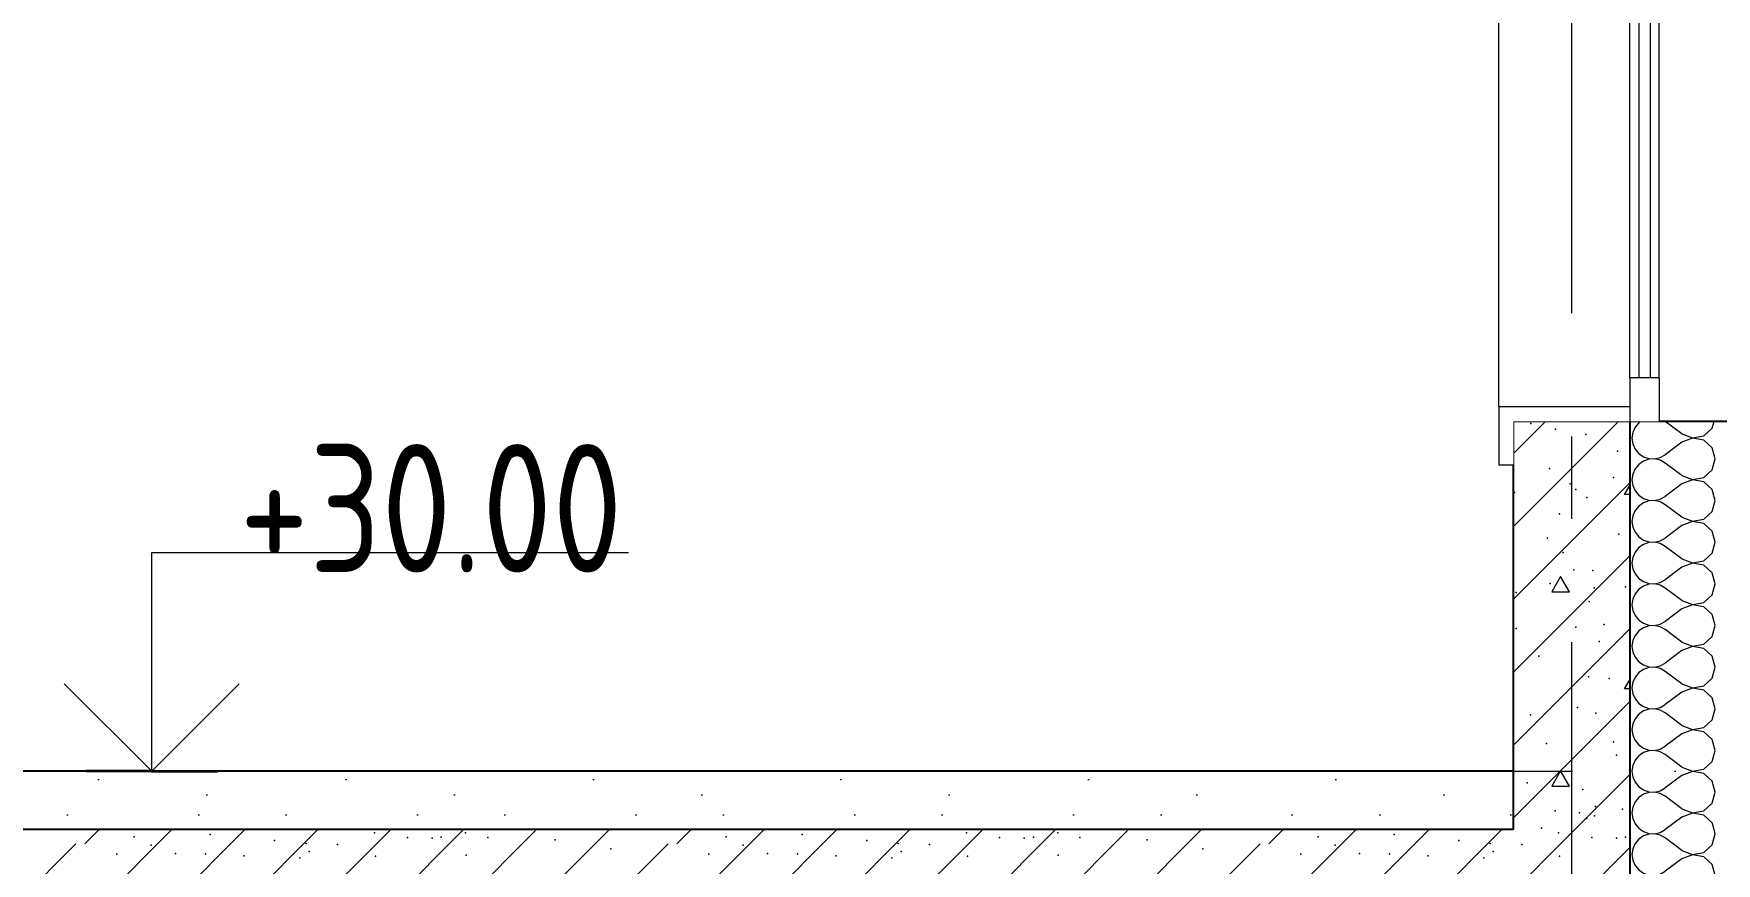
# Model space of a CAD drawing. Header units: millimetres. Extents: x 18162 to 7085488, y 72188 to 247925.
# Drawn here: x 3680692 to 3683577, y 124960 to 126383 of the extents above; entities that cross this region are included whole.
import ezdxf
from ezdxf.enums import TextEntityAlignment as Align

# ---------------------------------------------------------------- set-up
doc = ezdxf.new("R2010")
doc.units = ezdxf.units.MM
doc.header["$MEASUREMENT"] = 0
for name, pattern in [('Dot & Dashed', [670.277762, 317.5, -176.388889, 0, -176.388874]), ('Double Dashed', [1093.611073, 529.166651, -211.666656, 141.111112, -211.666656]), ('Wipeout_Contour', [1000, 0, -1000])]:
    doc.linetypes.add(name, pattern=pattern)
for name, color, linetype in [('Archicad Windows', 7, 'Continuous'), ('Structural - Bearing', 7, 'Continuous'), ('Structural - Grid', 7, 'Continuous')]:
    doc.layers.add(name, color=color, linetype=linetype)
doc.styles.add('GENERATED_STYLE_3', font='', dxfattribs={"width": 0.8})
doc.styles.get('GENERATED_STYLE_3').set_extended_font_data('ISOCPEUR MON')
doc.dimstyles.new('GENERATED_STYLE__10', dxfattribs={"dimtxt": 220.000005, "dimasz": 114, "dimexe": 0.18, "dimexo": 762.629951, "dimgap": 0, "dimtad": 1, "dimdec": 0, "dimzin": 0, "dimdsep": 46, "dimtxsty": 'GENERATED_STYLE_3', "dimblk": 'ARROWHEAD_2', "dimblk1": 'ARROWHEAD_2', "dimblk2": 'ARROWHEAD_2', "dimcen": 0.09, "dimclrd": 13, "dimclre": 13, "dimclrt": 13, "dimadec": 0, "dimazin": 0, "dimtfac": 1, "dimtdec": 4, "dimtmove": 0, "dimatfit": 3, "dimfxl": 1, "dimtolj": 1, "dimtzin": 0, "dimarcsym": 0})
doc.dimstyles.new('GENERATED_STYLE__9', dxfattribs={"dimtxt": 220.000005, "dimasz": 114, "dimexe": 0.18, "dimexo": 312.629951, "dimgap": 0, "dimtad": 1, "dimdec": 0, "dimzin": 0, "dimdsep": 46, "dimtxsty": 'GENERATED_STYLE_3', "dimblk": 'ARROWHEAD_2', "dimblk1": 'ARROWHEAD_2', "dimblk2": 'ARROWHEAD_2', "dimcen": 0.09, "dimclrd": 13, "dimclre": 13, "dimclrt": 13, "dimadec": 0, "dimazin": 0, "dimtfac": 1, "dimtdec": 4, "dimtmove": 0, "dimatfit": 3, "dimfxl": 1, "dimtolj": 1, "dimtzin": 0, "dimarcsym": 0})

# ---------------------------------------------------------------- blocks, each defined once
blk = doc.blocks.new('*X878', base_point=(3761974.7, 95118))
at = {"layer": 'Structural - Bearing', "color": 7, "linetype": 'Continuous', "lineweight": 9}
for p, q in [((3683447.5, 125018), (3683452.4, 125014.6)), ((3683452.4, 125014.6), (3683461.7, 125011.5)), ((3683481.1, 125013.2), (3683489.8, 125018)), ((3683575.5, 125010.9), (3683573.5, 125018)), ((3683438, 124993.9), (3683434, 124984.9)), ((3683444.2, 125001.5), (3683438, 124993.9)), ((3683452.4, 125007.1), (3683444.2, 125001.5)), ((3683461.7, 125010.2), (3683452.4, 125007.1)), ((3683461.7, 125011.5), (3683471.5, 125011)), ((3683471.5, 125010.7), (3683461.7, 125010.2)), ((3683471.5, 125011), (3683481.1, 125013.2)), ((3683481.1, 125008.5), (3683471.5, 125010.7)), ((3683489.8, 125003.7), (3683481.1, 125008.5)), ((3683518.3, 124982.3), (3683489.8, 125003.7)), ((3683555.7, 124978.9), (3683570.1, 124992.1)), ((3683570.1, 124992.1), (3683575.5, 125010.9)), ((3683434, 124984.9), (3683432.6, 124975.1)), ((3683432.6, 124975.1), (3683434, 124965.4)), ((3683434, 124965.4), (3683438, 124956.4)), ((3683518.3, 124968), (3683489.8, 124946.6)), ((3683518.3, 124982.3), (3683536.6, 124975.3)), ((3683536.6, 124975), (3683518.3, 124968)), ((3683536.6, 124975.3), (3683555.7, 124978.9)), ((3683555.7, 124971.4), (3683536.6, 124975)), ((3683570.1, 124958.2), (3683555.7, 124971.4)), ((3683575.5, 124939.4), (3683570.1, 124958.2)), ((3683438, 124956.4), (3683444.2, 124948.8)), ((3683444.2, 124930.1), (3683438, 124922.5)), ((3683444.2, 124948.8), (3683452.4, 124943.2)), ((3683452.4, 124935.7), (3683444.2, 124930.1)), ((3683452.4, 124943.2), (3683461.7, 124940.1)), ((3683461.7, 124938.8), (3683452.4, 124935.7)), ((3683461.7, 124940.1), (3683471.5, 124939.6)), ((3683471.5, 124939.3), (3683461.7, 124938.8)), ((3683471.5, 124939.6), (3683481.1, 124941.8)), ((3683481.1, 124937.1), (3683471.5, 124939.3)), ((3683481.1, 124941.8), (3683489.8, 124946.6)), ((3683489.8, 124932.3), (3683481.1, 124937.1)), ((3683518.3, 124910.9), (3683489.8, 124932.3)), ((3683570.1, 124920.7), (3683575.5, 124939.4)), ((3683434, 124913.5), (3683432.6, 124903.7)), ((3683432.6, 124903.7), (3683434, 124894)), ((3683438, 124922.5), (3683434, 124913.5)), ((3683518.3, 124910.9), (3683536.6, 124903.9)), ((3683536.6, 124903.6), (3683518.3, 124896.6)), ((3683536.6, 124903.9), (3683555.7, 124907.5)), ((3683555.7, 124900), (3683536.6, 124903.6)), ((3683555.7, 124907.5), (3683570.1, 124920.7)), ((3683570.1, 124886.8), (3683555.7, 124900)), ((3683434, 124894), (3683438, 124884.9)), ((3683438, 124884.9), (3683444.2, 124877.4)), ((3683444.2, 124877.4), (3683452.4, 124871.8)), ((3683452.4, 124871.8), (3683461.7, 124868.6)), ((3683471.5, 124868.2), (3683481.1, 124870.4)), ((3683481.1, 124870.4), (3683489.8, 124875.1)), ((3683518.3, 124896.6), (3683489.8, 124875.1)), ((3683575.5, 124868), (3683570.1, 124886.8)), ((3683434, 124842.1), (3683432.6, 124832.3)), ((3683438, 124851.1), (3683434, 124842.1)), ((3683444.2, 124858.7), (3683438, 124851.1)), ((3683452.4, 124864.2), (3683444.2, 124858.7)), ((3683461.7, 124867.4), (3683452.4, 124864.2)), ((3683461.7, 124868.6), (3683471.5, 124868.2)), ((3683471.5, 124867.9), (3683461.7, 124867.4)), ((3683481.1, 124865.6), (3683471.5, 124867.9)), ((3683489.8, 124860.9), (3683481.1, 124865.6)), ((3683518.3, 124839.4), (3683489.8, 124860.9)), ((3683555.7, 124836.1), (3683570.1, 124849.2)), ((3683570.1, 124849.2), (3683575.5, 124868)), ((3683432.6, 124832.3), (3683434, 124822.5)), ((3683434, 124822.5), (3683438, 124813.5)), ((3683438, 124813.5), (3683444.2, 124805.9)), ((3683518.3, 124825.1), (3683489.8, 124803.7)), ((3683518.3, 124839.4), (3683536.6, 124832.4)), ((3683536.6, 124832.1), (3683518.3, 124825.1)), ((3683536.6, 124832.4), (3683555.7, 124836.1)), ((3683555.7, 124828.5), (3683536.6, 124832.1)), ((3683570.1, 124815.4), (3683555.7, 124828.5)), ((3683575.5, 124796.6), (3683570.1, 124815.4)), ((3683444.2, 124787.2), (3683438, 124779.6)), ((3683444.2, 124805.9), (3683452.4, 124800.3)), ((3683452.4, 124792.8), (3683444.2, 124787.2)), ((3683452.4, 124800.3), (3683461.7, 124797.2)), ((3683461.7, 124796), (3683452.4, 124792.8)), ((3683461.7, 124797.2), (3683471.5, 124796.7)), ((3683471.5, 124796.4), (3683461.7, 124796)), ((3683471.5, 124796.7), (3683481.1, 124799)), ((3683481.1, 124794.2), (3683471.5, 124796.4)), ((3683481.1, 124799), (3683489.8, 124803.7)), ((3683489.8, 124789.4), (3683481.1, 124794.2)), ((3683518.3, 124768), (3683489.8, 124789.4)), ((3683570.1, 124777.8), (3683575.5, 124796.6)), ((3683434, 124770.6), (3683432.6, 124760.9)), ((3683432.6, 124760.9), (3683434, 124751.1)), ((3683438, 124779.6), (3683434, 124770.6)), ((3683518.3, 124768), (3683536.6, 124761)), ((3683536.6, 124760.7), (3683518.3, 124753.7)), ((3683536.6, 124761), (3683555.7, 124764.6)), ((3683555.7, 124757.1), (3683536.6, 124760.7)), ((3683555.7, 124764.6), (3683570.1, 124777.8)), ((3683570.1, 124743.9), (3683555.7, 124757.1)), ((3683434, 124751.1), (3683438, 124742.1)), ((3683438, 124742.1), (3683444.2, 124734.5)), ((3683444.2, 124734.5), (3683452.4, 124728.9)), ((3683452.4, 124728.9), (3683461.7, 124725.8)), ((3683471.5, 124725.3), (3683481.1, 124727.5)), ((3683481.1, 124727.5), (3683489.8, 124732.3)), ((3683518.3, 124753.7), (3683489.8, 124732.3)), ((3683575.5, 124725.1), (3683570.1, 124743.9)), ((3683434, 124699.2), (3683432.6, 124689.4)), ((3683438, 124708.2), (3683434, 124699.2)), ((3683444.2, 124715.8), (3683438, 124708.2)), ((3683452.4, 124721.4), (3683444.2, 124715.8)), ((3683461.7, 124724.5), (3683452.4, 124721.4)), ((3683461.7, 124725.8), (3683471.5, 124725.3)), ((3683471.5, 124725), (3683461.7, 124724.5)), ((3683481.1, 124722.8), (3683471.5, 124725)), ((3683489.8, 124718), (3683481.1, 124722.8)), ((3683518.3, 124696.6), (3683489.8, 124718)), ((3683555.7, 124693.2), (3683570.1, 124706.4)), ((3683570.1, 124706.4), (3683575.5, 124725.1)), ((3683432.6, 124689.4), (3683434, 124679.7)), ((3683434, 124679.7), (3683438, 124670.7)), ((3683438, 124670.7), (3683444.2, 124663.1)), ((3683518.3, 124682.3), (3683489.8, 124660.9)), ((3683518.3, 124696.6), (3683536.6, 124689.6)), ((3683536.6, 124689.3), (3683518.3, 124682.3)), ((3683536.6, 124689.6), (3683555.7, 124693.2)), ((3683555.7, 124685.7), (3683536.6, 124689.3)), ((3683570.1, 124672.5), (3683555.7, 124685.7)), ((3683575.5, 124653.7), (3683570.1, 124672.5)), ((3683444.2, 124644.4), (3683438, 124636.8)), ((3683444.2, 124663.1), (3683452.4, 124657.5)), ((3683452.4, 124650), (3683444.2, 124644.4)), ((3683452.4, 124657.5), (3683461.7, 124654.3)), ((3683461.7, 124653.1), (3683452.4, 124650)), ((3683461.7, 124654.3), (3683471.5, 124653.9)), ((3683471.5, 124653.6), (3683461.7, 124653.1)), ((3683471.5, 124653.9), (3683481.1, 124656.1)), ((3683481.1, 124651.3), (3683471.5, 124653.6)), ((3683481.1, 124656.1), (3683489.8, 124660.9)), ((3683489.8, 124646.6), (3683481.1, 124651.3)), ((3683518.3, 124625.1), (3683489.8, 124646.6)), ((3683570.1, 124634.9), (3683575.5, 124653.7)), ((3683434, 124627.8), (3683432.6, 124618)), ((3683432.6, 124618), (3683434, 124608.2)), ((3683438, 124636.8), (3683434, 124627.8)), ((3683518.3, 124610.9), (3683489.8, 124589.4)), ((3683518.3, 124625.1), (3683536.6, 124618.2)), ((3683536.6, 124617.9), (3683518.3, 124610.9)), ((3683536.6, 124618.2), (3683555.7, 124621.8)), ((3683555.7, 124614.2), (3683536.6, 124617.9)), ((3683555.7, 124621.8), (3683570.1, 124634.9)), ((3683570.1, 124601.1), (3683555.7, 124614.2)), ((3683434, 124608.2), (3683438, 124599.2)), ((3683438, 124599.2), (3683444.2, 124591.6)), ((3683444.2, 124591.6), (3683452.4, 124586.1)), ((3683452.4, 124586.1), (3683461.7, 124582.9)), ((3683461.7, 124581.7), (3683452.4, 124578.5)), ((3683461.7, 124582.9), (3683471.5, 124582.4)), ((3683471.5, 124582.1), (3683461.7, 124581.7)), ((3683471.5, 124582.4), (3683481.1, 124584.7)), ((3683481.1, 124579.9), (3683471.5, 124582.1)), ((3683481.1, 124584.7), (3683489.8, 124589.4)), ((3683575.5, 124582.3), (3683570.1, 124601.1)), ((3683570.1, 124563.5), (3683575.5, 124582.3)), ((3683434, 124556.3), (3683432.6, 124546.6)), ((3683438, 124565.4), (3683434, 124556.3)), ((3683444.2, 124572.9), (3683438, 124565.4)), ((3683452.4, 124578.5), (3683444.2, 124572.9)), ((3683489.8, 124575.1), (3683481.1, 124579.9)), ((3683518.3, 124553.7), (3683489.8, 124575.1)), ((3683518.3, 124553.7), (3683536.6, 124546.7)), ((3683555.7, 124550.3), (3683570.1, 124563.5)), ((3683432.6, 124546.6), (3683434, 124536.8)), ((3683434, 124536.8), (3683438, 124527.8)), ((3683438, 124527.8), (3683444.2, 124520.2)), ((3683518.3, 124539.4), (3683489.8, 124518)), ((3683536.6, 124546.4), (3683518.3, 124539.4)), ((3683536.6, 124546.7), (3683555.7, 124550.3)), ((3683555.7, 124542.8), (3683536.6, 124546.4)), ((3683570.1, 124529.6), (3683555.7, 124542.8)), ((3683575.5, 124510.9), (3683570.1, 124529.6)), ((3683444.2, 124501.5), (3683438, 124493.9)), ((3683444.2, 124520.2), (3683452.4, 124514.6)), ((3683452.4, 124507.1), (3683444.2, 124501.5)), ((3683452.4, 124514.6), (3683461.7, 124511.5)), ((3683461.7, 124510.2), (3683452.4, 124507.1)), ((3683461.7, 124511.5), (3683471.5, 124511)), ((3683471.5, 124510.7), (3683461.7, 124510.2)), ((3683471.5, 124511), (3683481.1, 124513.2)), ((3683481.1, 124508.5), (3683471.5, 124510.7)), ((3683481.1, 124513.2), (3683489.8, 124518)), ((3683489.8, 124503.7), (3683481.1, 124508.5)), ((3683518.3, 124482.3), (3683489.8, 124503.7)), ((3683570.1, 124492.1), (3683575.5, 124510.9)), ((3683434, 124484.9), (3683432.6, 124475.1)), ((3683432.6, 124475.1), (3683434, 124465.4)), ((3683438, 124493.9), (3683434, 124484.9)), ((3683518.3, 124468), (3683489.8, 124446.6)), ((3683518.3, 124482.3), (3683536.6, 124475.3)), ((3683536.6, 124475), (3683518.3, 124468)), ((3683536.6, 124475.3), (3683555.7, 124478.9)), ((3683555.7, 124471.4), (3683536.6, 124475)), ((3683555.7, 124478.9), (3683570.1, 124492.1)), ((3683570.1, 124458.2), (3683555.7, 124471.4)), ((3683434, 124465.4), (3683438, 124456.4)), ((3683438, 124456.4), (3683444.2, 124448.8)), ((3683444.2, 124448.8), (3683452.4, 124443.2)), ((3683452.4, 124443.2), (3683461.7, 124440.1)), ((3683461.7, 124438.8), (3683452.4, 124435.7)), ((3683461.7, 124440.1), (3683471.5, 124439.6)), ((3683471.5, 124439.3), (3683461.7, 124438.8)), ((3683471.5, 124439.6), (3683481.1, 124441.8)), ((3683481.1, 124437.1), (3683471.5, 124439.3)), ((3683481.1, 124441.8), (3683489.8, 124446.6)), ((3683575.5, 124439.4), (3683570.1, 124458.2)), ((3683570.1, 124420.7), (3683575.5, 124439.4)), ((3683438, 124422.5), (3683436, 124418)), ((3683444.2, 124430.1), (3683438, 124422.5)), ((3683452.4, 124435.7), (3683444.2, 124430.1)), ((3683489.8, 124432.3), (3683481.1, 124437.1)), ((3683508.8, 124418), (3683489.8, 124432.3)), ((3683567.2, 124418), (3683570.1, 124420.7))]:
    blk.add_line(p, q, dxfattribs=at)
blk = doc.blocks.new('*X892', base_point=(3761974.7, 95118))
at = {"layer": 'Structural - Bearing', "color": 7, "linetype": 'Continuous', "lineweight": 9}
for p, q in [((3683438, 125708.2), (3683434, 125699.2)), ((3683444.2, 125715.8), (3683438, 125708.2)), ((3683447.5, 125718), (3683444.2, 125715.8)), ((3683518.3, 125696.6), (3683489.8, 125718)), ((3683570.1, 125706.4), (3683573.5, 125718)), ((3683434, 125699.2), (3683432.6, 125689.4)), ((3683432.6, 125689.4), (3683434, 125679.7)), ((3683434, 125679.7), (3683438, 125670.7)), ((3683518.3, 125682.3), (3683489.8, 125660.9)), ((3683518.3, 125696.6), (3683536.6, 125689.6)), ((3683536.6, 125689.3), (3683518.3, 125682.3)), ((3683536.6, 125689.6), (3683555.7, 125693.2)), ((3683555.7, 125685.7), (3683536.6, 125689.3)), ((3683555.7, 125693.2), (3683570.1, 125706.4)), ((3683570.1, 125672.5), (3683555.7, 125685.7)), ((3683438, 125670.7), (3683444.2, 125663.1)), ((3683444.2, 125663.1), (3683452.4, 125657.5)), ((3683452.4, 125650), (3683444.2, 125644.4)), ((3683452.4, 125657.5), (3683461.7, 125654.3)), ((3683461.7, 125653.1), (3683452.4, 125650)), ((3683461.7, 125654.3), (3683471.5, 125653.9)), ((3683471.5, 125653.6), (3683461.7, 125653.1)), ((3683471.5, 125653.9), (3683481.1, 125656.1)), ((3683481.1, 125651.3), (3683471.5, 125653.6)), ((3683481.1, 125656.1), (3683489.8, 125660.9)), ((3683489.8, 125646.6), (3683481.1, 125651.3)), ((3683575.5, 125653.7), (3683570.1, 125672.5)), ((3683570.1, 125634.9), (3683575.5, 125653.7)), ((3683434, 125627.8), (3683432.6, 125618)), ((3683438, 125636.8), (3683434, 125627.8)), ((3683444.2, 125644.4), (3683438, 125636.8)), ((3683518.3, 125625.1), (3683489.8, 125646.6)), ((3683518.3, 125625.1), (3683536.6, 125618.2)), ((3683536.6, 125618.2), (3683555.7, 125621.8)), ((3683555.7, 125621.8), (3683570.1, 125634.9)), ((3683432.6, 125618), (3683434, 125608.2)), ((3683434, 125608.2), (3683438, 125599.2)), ((3683438, 125599.2), (3683444.2, 125591.6)), ((3683444.2, 125591.6), (3683452.4, 125586.1)), ((3683518.3, 125610.9), (3683489.8, 125589.4)), ((3683536.6, 125617.9), (3683518.3, 125610.9)), ((3683555.7, 125614.2), (3683536.6, 125617.9)), ((3683570.1, 125601.1), (3683555.7, 125614.2)), ((3683575.5, 125582.3), (3683570.1, 125601.1)), ((3683438, 125565.4), (3683434, 125556.3)), ((3683444.2, 125572.9), (3683438, 125565.4)), ((3683452.4, 125578.5), (3683444.2, 125572.9)), ((3683452.4, 125586.1), (3683461.7, 125582.9)), ((3683461.7, 125581.7), (3683452.4, 125578.5)), ((3683461.7, 125582.9), (3683471.5, 125582.4)), ((3683471.5, 125582.1), (3683461.7, 125581.7)), ((3683471.5, 125582.4), (3683481.1, 125584.7)), ((3683481.1, 125579.9), (3683471.5, 125582.1)), ((3683481.1, 125584.7), (3683489.8, 125589.4)), ((3683489.8, 125575.1), (3683481.1, 125579.9)), ((3683518.3, 125553.7), (3683489.8, 125575.1)), ((3683555.7, 125550.3), (3683570.1, 125563.5)), ((3683570.1, 125563.5), (3683575.5, 125582.3)), ((3683434, 125556.3), (3683432.6, 125546.6)), ((3683432.6, 125546.6), (3683434, 125536.8)), ((3683434, 125536.8), (3683438, 125527.8)), ((3683518.3, 125539.4), (3683489.8, 125518)), ((3683518.3, 125553.7), (3683536.6, 125546.7)), ((3683536.6, 125546.4), (3683518.3, 125539.4)), ((3683536.6, 125546.7), (3683555.7, 125550.3)), ((3683555.7, 125542.8), (3683536.6, 125546.4)), ((3683570.1, 125529.6), (3683555.7, 125542.8)), ((3683438, 125527.8), (3683444.2, 125520.2)), ((3683444.2, 125520.2), (3683452.4, 125514.6)), ((3683452.4, 125507.1), (3683444.2, 125501.5)), ((3683452.4, 125514.6), (3683461.7, 125511.5)), ((3683461.7, 125510.2), (3683452.4, 125507.1)), ((3683461.7, 125511.5), (3683471.5, 125511)), ((3683471.5, 125510.7), (3683461.7, 125510.2)), ((3683471.5, 125511), (3683481.1, 125513.2)), ((3683481.1, 125508.5), (3683471.5, 125510.7)), ((3683481.1, 125513.2), (3683489.8, 125518)), ((3683489.8, 125503.7), (3683481.1, 125508.5)), ((3683575.5, 125510.9), (3683570.1, 125529.6)), ((3683570.1, 125492.1), (3683575.5, 125510.9)), ((3683434, 125484.9), (3683432.6, 125475.1)), ((3683438, 125493.9), (3683434, 125484.9)), ((3683444.2, 125501.5), (3683438, 125493.9)), ((3683518.3, 125482.3), (3683489.8, 125503.7)), ((3683518.3, 125482.3), (3683536.6, 125475.3)), ((3683536.6, 125475.3), (3683555.7, 125478.9)), ((3683555.7, 125478.9), (3683570.1, 125492.1)), ((3683432.6, 125475.1), (3683434, 125465.4)), ((3683434, 125465.4), (3683438, 125456.4)), ((3683438, 125456.4), (3683444.2, 125448.8)), ((3683444.2, 125448.8), (3683452.4, 125443.2)), ((3683518.3, 125468), (3683489.8, 125446.6)), ((3683536.6, 125475), (3683518.3, 125468)), ((3683555.7, 125471.4), (3683536.6, 125475)), ((3683570.1, 125458.2), (3683555.7, 125471.4)), ((3683575.5, 125439.4), (3683570.1, 125458.2)), ((3683438, 125422.5), (3683434, 125413.5)), ((3683444.2, 125430.1), (3683438, 125422.5)), ((3683452.4, 125435.7), (3683444.2, 125430.1)), ((3683452.4, 125443.2), (3683461.7, 125440.1)), ((3683461.7, 125438.8), (3683452.4, 125435.7)), ((3683461.7, 125440.1), (3683471.5, 125439.6)), ((3683471.5, 125439.3), (3683461.7, 125438.8)), ((3683471.5, 125439.6), (3683481.1, 125441.8)), ((3683481.1, 125437.1), (3683471.5, 125439.3)), ((3683481.1, 125441.8), (3683489.8, 125446.6)), ((3683489.8, 125432.3), (3683481.1, 125437.1)), ((3683518.3, 125410.9), (3683489.8, 125432.3)), ((3683555.7, 125407.5), (3683570.1, 125420.7)), ((3683570.1, 125420.7), (3683575.5, 125439.4)), ((3683434, 125413.5), (3683432.6, 125403.7)), ((3683432.6, 125403.7), (3683434, 125394)), ((3683434, 125394), (3683438, 125384.9)), ((3683518.3, 125396.6), (3683489.8, 125375.1)), ((3683518.3, 125410.9), (3683536.6, 125403.9)), ((3683536.6, 125403.6), (3683518.3, 125396.6)), ((3683536.6, 125403.9), (3683555.7, 125407.5)), ((3683555.7, 125400), (3683536.6, 125403.6)), ((3683570.1, 125386.8), (3683555.7, 125400)), ((3683438, 125384.9), (3683444.2, 125377.4)), ((3683444.2, 125377.4), (3683452.4, 125371.8)), ((3683452.4, 125364.2), (3683444.2, 125358.7)), ((3683452.4, 125371.8), (3683461.7, 125368.6)), ((3683461.7, 125367.4), (3683452.4, 125364.2)), ((3683461.7, 125368.6), (3683471.5, 125368.2)), ((3683471.5, 125367.9), (3683461.7, 125367.4)), ((3683471.5, 125368.2), (3683481.1, 125370.4)), ((3683481.1, 125365.6), (3683471.5, 125367.9)), ((3683481.1, 125370.4), (3683489.8, 125375.1)), ((3683489.8, 125360.9), (3683481.1, 125365.6)), ((3683518.3, 125339.4), (3683489.8, 125360.9)), ((3683575.5, 125368), (3683570.1, 125386.8)), ((3683570.1, 125349.2), (3683575.5, 125368)), ((3683434, 125342.1), (3683432.6, 125332.3)), ((3683432.6, 125332.3), (3683434, 125322.5)), ((3683438, 125351.1), (3683434, 125342.1)), ((3683444.2, 125358.7), (3683438, 125351.1)), ((3683518.3, 125339.4), (3683536.6, 125332.4)), ((3683536.6, 125332.1), (3683518.3, 125325.1)), ((3683536.6, 125332.4), (3683555.7, 125336.1)), ((3683555.7, 125328.5), (3683536.6, 125332.1)), ((3683555.7, 125336.1), (3683570.1, 125349.2)), ((3683434, 125322.5), (3683438, 125313.5)), ((3683438, 125313.5), (3683444.2, 125305.9)), ((3683444.2, 125305.9), (3683452.4, 125300.3)), ((3683481.1, 125299), (3683489.8, 125303.7)), ((3683518.3, 125325.1), (3683489.8, 125303.7)), ((3683570.1, 125315.4), (3683555.7, 125328.5)), ((3683575.5, 125296.6), (3683570.1, 125315.4)), ((3683438, 125279.6), (3683434, 125270.6)), ((3683444.2, 125287.2), (3683438, 125279.6)), ((3683452.4, 125292.8), (3683444.2, 125287.2)), ((3683452.4, 125300.3), (3683461.7, 125297.2)), ((3683461.7, 125296), (3683452.4, 125292.8)), ((3683461.7, 125297.2), (3683471.5, 125296.7)), ((3683471.5, 125296.4), (3683461.7, 125296)), ((3683471.5, 125296.7), (3683481.1, 125299)), ((3683481.1, 125294.2), (3683471.5, 125296.4)), ((3683489.8, 125289.4), (3683481.1, 125294.2)), ((3683518.3, 125268), (3683489.8, 125289.4)), ((3683555.7, 125264.6), (3683570.1, 125277.8)), ((3683570.1, 125277.8), (3683575.5, 125296.6)), ((3683434, 125270.6), (3683432.6, 125260.9)), ((3683432.6, 125260.9), (3683434, 125251.1)), ((3683434, 125251.1), (3683438, 125242.1)), ((3683518.3, 125253.7), (3683489.8, 125232.3)), ((3683518.3, 125268), (3683536.6, 125261)), ((3683536.6, 125260.7), (3683518.3, 125253.7)), ((3683536.6, 125261), (3683555.7, 125264.6)), ((3683555.7, 125257.1), (3683536.6, 125260.7)), ((3683570.1, 125243.9), (3683555.7, 125257.1)), ((3683438, 125242.1), (3683444.2, 125234.5)), ((3683444.2, 125234.5), (3683452.4, 125228.9)), ((3683452.4, 125221.4), (3683444.2, 125215.8)), ((3683452.4, 125228.9), (3683461.7, 125225.8)), ((3683461.7, 125224.5), (3683452.4, 125221.4)), ((3683461.7, 125225.8), (3683471.5, 125225.3)), ((3683471.5, 125225), (3683461.7, 125224.5)), ((3683471.5, 125225.3), (3683481.1, 125227.5)), ((3683481.1, 125222.8), (3683471.5, 125225)), ((3683481.1, 125227.5), (3683489.8, 125232.3)), ((3683489.8, 125218), (3683481.1, 125222.8)), ((3683518.3, 125196.6), (3683489.8, 125218)), ((3683575.5, 125225.1), (3683570.1, 125243.9)), ((3683570.1, 125206.4), (3683575.5, 125225.1)), ((3683434, 125199.2), (3683432.6, 125189.4)), ((3683432.6, 125189.4), (3683434, 125179.7)), ((3683438, 125208.2), (3683434, 125199.2)), ((3683444.2, 125215.8), (3683438, 125208.2)), ((3683518.3, 125196.6), (3683536.6, 125189.6)), ((3683536.6, 125189.3), (3683518.3, 125182.3)), ((3683536.6, 125189.6), (3683555.7, 125193.2)), ((3683555.7, 125185.7), (3683536.6, 125189.3)), ((3683555.7, 125193.2), (3683570.1, 125206.4)), ((3683434, 125179.7), (3683438, 125170.7)), ((3683438, 125170.7), (3683444.2, 125163.1)), ((3683444.2, 125163.1), (3683452.4, 125157.5)), ((3683481.1, 125156.1), (3683489.8, 125160.9)), ((3683518.3, 125182.3), (3683489.8, 125160.9)), ((3683570.1, 125172.5), (3683555.7, 125185.7)), ((3683575.5, 125153.7), (3683570.1, 125172.5)), ((3683438, 125136.8), (3683434, 125127.8)), ((3683444.2, 125144.4), (3683438, 125136.8)), ((3683452.4, 125150), (3683444.2, 125144.4)), ((3683452.4, 125157.5), (3683461.7, 125154.3)), ((3683461.7, 125153.1), (3683452.4, 125150)), ((3683461.7, 125154.3), (3683471.5, 125153.9)), ((3683471.5, 125153.6), (3683461.7, 125153.1)), ((3683471.5, 125153.9), (3683481.1, 125156.1)), ((3683481.1, 125151.3), (3683471.5, 125153.6)), ((3683489.8, 125146.6), (3683481.1, 125151.3)), ((3683518.3, 125125.1), (3683489.8, 125146.6)), ((3683555.7, 125121.8), (3683570.1, 125134.9)), ((3683570.1, 125134.9), (3683575.5, 125153.7)), ((3683434, 125127.8), (3683432.6, 125118)), ((3683432.6, 125118), (3683434, 125108.2)), ((3683434, 125108.2), (3683438, 125099.2)), ((3683518.3, 125110.9), (3683489.8, 125089.4)), ((3683518.3, 125125.1), (3683536.6, 125118.2)), ((3683536.6, 125117.9), (3683518.3, 125110.9)), ((3683536.6, 125118.2), (3683555.7, 125121.8)), ((3683555.7, 125114.2), (3683536.6, 125117.9)), ((3683570.1, 125101.1), (3683555.7, 125114.2)), ((3683575.5, 125082.3), (3683570.1, 125101.1)), ((3683438, 125099.2), (3683444.2, 125091.6)), ((3683444.2, 125072.9), (3683438, 125065.4)), ((3683444.2, 125091.6), (3683452.4, 125086.1)), ((3683452.4, 125078.5), (3683444.2, 125072.9)), ((3683452.4, 125086.1), (3683461.7, 125082.9)), ((3683461.7, 125081.7), (3683452.4, 125078.5)), ((3683461.7, 125082.9), (3683471.5, 125082.4)), ((3683471.5, 125082.1), (3683461.7, 125081.7)), ((3683471.5, 125082.4), (3683481.1, 125084.7)), ((3683481.1, 125079.9), (3683471.5, 125082.1)), ((3683481.1, 125084.7), (3683489.8, 125089.4)), ((3683489.8, 125075.1), (3683481.1, 125079.9)), ((3683518.3, 125053.7), (3683489.8, 125075.1)), ((3683570.1, 125063.5), (3683575.5, 125082.3)), ((3683434, 125056.3), (3683432.6, 125046.6)), ((3683432.6, 125046.6), (3683434, 125036.8)), ((3683438, 125065.4), (3683434, 125056.3)), ((3683518.3, 125053.7), (3683536.6, 125046.7)), ((3683536.6, 125046.4), (3683518.3, 125039.4)), ((3683536.6, 125046.7), (3683555.7, 125050.3)), ((3683555.7, 125042.8), (3683536.6, 125046.4)), ((3683555.7, 125050.3), (3683570.1, 125063.5)), ((3683434, 125036.8), (3683438, 125027.8)), ((3683438, 125027.8), (3683444.2, 125020.2)), ((3683444.2, 125020.2), (3683447.5, 125018)), ((3683518.3, 125039.4), (3683489.8, 125018)), ((3683570.1, 125029.6), (3683555.7, 125042.8)), ((3683573.5, 125018), (3683570.1, 125029.6))]:
    blk.add_line(p, q, dxfattribs=at)
blk = doc.blocks.new('*X894', base_point=(3761974.7, 95118))
at = {"layer": 'Structural - Bearing', "color": 7, "linetype": 'Continuous', "lineweight": 9}
for p, q in [((3683229.1, 125662.5), (3683284.5, 125718)), ((3683229.1, 125537.5), (3683409.5, 125718)), ((3683229.1, 125412.5), (3683429.1, 125612.5)), ((3683419.9, 125592.5), (3683429.1, 125608.2)), ((3683429.1, 125592.5), (3683419.9, 125592.5)), ((3683229.1, 125287.5), (3683429.1, 125487.5)), ((3683310, 125451.8), (3683295.1, 125425.8)), ((3683325.2, 125425.8), (3683310, 125451.8)), ((3683295.1, 125425.8), (3683325.2, 125425.8)), ((3683229.1, 125162.5), (3683429.1, 125362.5)), ((3683419.9, 125259.2), (3683429.1, 125274.9)), ((3683429.1, 125259.2), (3683419.9, 125259.2)), ((3683310, 125118.5), (3683429.1, 125237.5)), ((3683229.1, 125037.5), (3683310, 125118.5)), ((3683310, 125118.5), (3683295.1, 125092.5)), ((3683325.2, 125092.5), (3683310, 125118.5)), ((3683334.6, 125018), (3683429.1, 125112.5)), ((3683295.1, 125092.5), (3683325.2, 125092.5))]:
    blk.add_line(p, q, dxfattribs=at)
for p in [(3683259, 125714.3), (3683301.7, 125705), (3683353.3, 125695.8), (3683407.8, 125667.2), (3683291.4, 125637.4), (3683400.8, 125621.9), (3683231.2, 125595.9), (3683326.6, 125610.8), (3683336.4, 125601.3), (3683355.2, 125587.8), (3683308.5, 125559.8), (3683287.6, 125518), (3683409.9, 125524.5), (3683314.7, 125493.4), (3683333.2, 125463.5), (3683365.6, 125462.5), (3683234.3, 125424.6), (3683292.2, 125440), (3683367.7, 125432.6), (3683421.3, 125434.6), (3683359.2, 125409.1), (3683234.3, 125362.7), (3683336.3, 125365.1), (3683384.8, 125369.6), (3683376.5, 125340.4), (3683272.9, 125315.6), (3683357.9, 125280.1), (3683393.5, 125277), (3683339.4, 125227.6), (3683370.8, 125217.8), (3683370.8, 125217.8), (3683258.6, 125214.6), (3683286, 125165.7), (3683401.2, 125168.8), (3683405.8, 125145.7), (3683252.8, 125098.3), (3683348.1, 125086.8), (3683301.1, 125050), (3683342.5, 125046.6), (3683370.3, 125057.4), (3683416.3, 125053.3), (3683277.3, 125020.2), (3683354.8, 125037.3), (3683368.2, 125041.4)]:
    blk.add_point(p, dxfattribs=at)
blk = doc.blocks.new('*X898', base_point=(3761974.7, 95118))
at = {"layer": 'Structural - Bearing', "color": 7, "linetype": 'Continuous', "lineweight": 9}
for p, q in [((3680779.8, 124993.5), (3680804.3, 125018)), ((3680779.8, 124868.5), (3680929.3, 125018)), ((3680894.3, 124858), (3681054.3, 125018)), ((3681019.3, 124858), (3681179.3, 125018)), ((3681144.3, 124858), (3681304.3, 125018)), ((3681269.3, 124858), (3681429.3, 125018)), ((3681394.3, 124858), (3681554.3, 125018)), ((3681519.3, 124858), (3681679.3, 125018)), ((3681794.9, 124993.5), (3681819.4, 125018)), ((3681794.9, 124868.5), (3681944.4, 125018)), ((3681909.4, 124858), (3682069.4, 125018)), ((3682034.4, 124858), (3682194.4, 125018)), ((3682159.4, 124858), (3682319.4, 125018)), ((3682284.4, 124858), (3682444.4, 125018)), ((3682409.4, 124858), (3682569.4, 125018)), ((3682534.4, 124858), (3682694.4, 125018)), ((3682810, 124993.5), (3682834.6, 125018)), ((3682810, 124868.5), (3682959.6, 125018)), ((3682924.6, 124858), (3683084.6, 125018)), ((3683049.6, 124858), (3683209.6, 125018)), ((3683174.6, 124858), (3683334.6, 125018)), ((3680629.2, 124858), (3680764.7, 124993.5)), ((3681644.3, 124858), (3681779.8, 124993.5)), ((3682659.4, 124858), (3682794.9, 124993.5)), ((3683299.6, 124858), (3683429.1, 124987.5))]:
    blk.add_line(p, q, dxfattribs=at)
for p in [(3680864.5, 125005.7), (3680893.7, 124991.2), (3680994.5, 125009.5), (3681105.3, 124999.2), (3681159.2, 124994), (3681213.3, 124992.5), (3681276.5, 125012.5), (3681333.2, 125004.4), (3681375.6, 125003.3), (3681391, 125004.8), (3681432.7, 125012.6), (3681471, 125004.4), (3681586.5, 125000.2), (3681879.6, 125005.7), (3681908.8, 124991.2), (3682009.7, 125009.5), (3682120.4, 124999.2), (3682174.4, 124994), (3682228.4, 124992.5), (3682291.6, 125012.5), (3682348.4, 125004.4), (3682390.7, 125003.3), (3682406.2, 125004.8), (3682447.9, 125012.6), (3682486.1, 125004.4), (3682601.6, 125000.2), (3682894.7, 125005.7), (3682923.9, 124991.2), (3683024.8, 125009.5), (3683135.5, 124999.2), (3683189.5, 124994), (3683243.6, 124992.5), (3683306.7, 125012.5), (3683363.5, 125004.4), (3683405.8, 125003.3), (3683421.3, 125004.8), (3680834.9, 124975.6), (3680935.2, 124977), (3680986.9, 124976.7), (3681052.6, 124972.8), (3681148.4, 124969.3), (3681164.3, 124980.5), (3681278.2, 124972.4), (3681433.5, 124974), (3681681.5, 124984.8), (3681850, 124975.6), (3681950.3, 124977), (3682002, 124976.7), (3682067.7, 124972.8), (3682163.5, 124969.3), (3682179.4, 124980.5), (3682293.3, 124972.4), (3682448.6, 124974), (3682696.7, 124984.8), (3682865.1, 124975.6), (3682965.4, 124977), (3683017.1, 124976.7), (3683082.8, 124972.8), (3683178.7, 124969.3), (3683194.6, 124980.5), (3683308.5, 124972.4)]:
    blk.add_point(p, dxfattribs=at)
blk = doc.blocks.new('Standard grid marker[361]_3', base_point=(3683329.1, 147118))
at = {"layer": 'Structural - Grid', "color": 13, "linetype": 'Double Dashed', "lineweight": 13}
blk.add_line((3683329.1, 146118), (3683329.1, 88118), dxfattribs=at)
at = {"layer": 'Structural - Grid', "color": 13, "lineweight": 13, "style": 'GENERATED_STYLE_3'}
blk.add_attdef('AC_MarkerText_1', text='', height=250, rotation=360, dxfattribs=at).set_placement((3683329.1, 86943), align=Align.TOP_CENTER)
blk = doc.blocks.new('*D1176', base_point=(3761974.7, 95118))
at = {"color": 12, "linetype": 'Continuous', "lineweight": 35}
for p, q in [((3686573.8, 125061.3), (3686723.8, 124974.7)), ((3686573.8, 124461.3), (3686723.8, 124374.7))]:
    blk.add_line(p, q, dxfattribs=at)
at = {"color": 13, "linetype": 'Continuous', "lineweight": 13}
for p, q in [((3686761.3, 125018), (3683991.7, 125018)), ((3686648.8, 124418), (3686648.8, 125018)), ((3686761.3, 124418), (3683991.7, 124418)), ((3686648.8, 124344.7), (3686648.8, 124418))]:
    blk.add_line(p, q, dxfattribs=at)
at = {"color": 13, "lineweight": 13, "insert": (3686668.7, 124533.6), "char_height": 220, "attachment_point": 7, "rotation": 90, "style": 'GENERATED_STYLE_3'}
blk.add_mtext('\\A1;{\\pql;\\fISOCPEUR MON|b0|i0|c0|p0;\\W0.800000;600}', dxfattribs=at)
blk = doc.blocks.new('ARROWHEAD_2')
at = {"color": 0, "linetype": 'Continuous', "lineweight": 0}
for p, q in [((-0.378, -0.655), (0.378, 0.655)), ((0, 0), (-1, 0))]:
    blk.add_line(p, q, dxfattribs=at)
blk = doc.blocks.new('*D1177', base_point=(3761974.7, 95118))
at = {"color": 13, "linetype": 'Continuous', "lineweight": 13}
for p, q in [((3686648.8, 125718), (3686648.8, 125791.4)), ((3686761.3, 125718), (3683991.7, 125718)), ((3686648.8, 125018), (3686648.8, 125718)), ((3686761.3, 125018), (3683991.7, 125018))]:
    blk.add_line(p, q, dxfattribs=at)
at = {"color": 12, "linetype": 'Continuous', "lineweight": 35}
for p, q in [((3686723.8, 125674.7), (3686573.8, 125761.3)), ((3686573.8, 125061.3), (3686723.8, 124974.7))]:
    blk.add_line(p, q, dxfattribs=at)
at = {"color": 13, "lineweight": 13, "insert": (3686668.7, 125183.6), "char_height": 220, "attachment_point": 7, "rotation": 90, "style": 'GENERATED_STYLE_3'}
blk.add_mtext('\\A1;{\\pql;\\fISOCPEUR MON|b0|i0|c0|p0;\\W0.800000;700}', dxfattribs=at)

msp = doc.modelspace()

# ---------------------------------------------------------------- hatches: boundary and pattern name
at = {"layer": 'Structural - Bearing', "linetype": 'Continuous', "lineweight": 9}
h = msp.add_hatch(dxfattribs=at)
h.set_pattern_fill('Lightweight_Concrete_0003', style=0, pattern_type=2)
h.set_pattern_definition([(0, (3761974.7, 95118), (0, 779.423), [48.75, -401.25]), (0, (3762199.7, 95507.7), (0, 779.423), [48.75, -401.25]), (60, (3761974.7, 95118), (-675, 389.7114), [48.75, -401.25]), (60, (3762424.7, 95118), (-675, 389.7114), [48.75, -401.25]), (120, (3762023.5, 95118), (675, 389.7114), [48.75, -401.25]), (120, (3762473.5, 95118), (675, 389.7114), [48.75, -401.25]), (0, (3761974.73, 95193), (0, 150), [0, -150, 0, -225]), (45, (3762049.73, 95193), (-106.06602, 106.06602), [0, -112.5, 0, -187.5])])
h.paths.add_polyline_path([(3678429.1, 125018), (3683229.1, 125018), (3683229.1, 125118), (3678429.1, 125118)])

# ---------------------------------------------------------------- linework, layer by layer
at = {"color": 13, "linetype": 'Continuous', "lineweight": 13}
for p, q in [((3680894.6, 125118), (3680894.6, 125493)), ((3680894.6, 125493), (3681712, 125493)), ((3680894.6, 125118), (3680744.6, 125268)), ((3681044.6, 125268), (3680894.6, 125118))]:
    msp.add_line(p, q, dxfattribs=at)
at = {"color": 8, "linetype": 'Dot & Dashed', "lineweight": 13}
msp.add_line((3658879.3, 125118), (3689916.5, 125118), dxfattribs=at)
at = {"color": 12, "linetype": 'Continuous', "lineweight": 35}
for q in [(3680782.1, 125118), (3681007.1, 125118)]:
    msp.add_line((3680894.6, 125118), q, dxfattribs=at)
at = {"layer": 'Structural - Bearing', "color": 7, "linetype": 'Continuous', "lineweight": 25}
for p, q in [((3683429.1, 125718), (3683429.1, 125018)), ((3683229.1, 125118), (3683229.1, 125018)), ((3683229.1, 125018), (3678429.1, 125018))]:
    msp.add_line(p, q, dxfattribs=at)
at = {"layer": 'Structural - Bearing', "color": 7, "linetype": 'Continuous', "lineweight": 25, "flags": 128}
for points in [[(3683229.1, 125718), (3683229.1, 125643), (3683229.1, 125118)], [(3683679.1, 125718), (3683629.1, 125718), (3683579.1, 125718), (3683479.1, 125718), (3683429.1, 125718), (3683229.1, 125718)], [(3683229.1, 125118), (3679789.1, 125118), (3679749.1, 125118), (3678429.1, 125118)], [(3683429.1, 125018), (3683429.1, 124858), (3683429.1, 124418)]]:
    msp.add_lwpolyline(points, dxfattribs=at)

# ---------------------------------------------------------------- block references
at = {"layer": 'Structural - Bearing', "lineweight": 0}
for name in ['*X894', '*X892', '*X898', '*X878']:
    msp.add_blockref(name, (3761974.7, 95118), dxfattribs=at)

# ---------------------------------------------------------------- texts
at = {"color": 13, "lineweight": 13, "insert": (3681044.6, 125459.1), "char_height": 220, "attachment_point": 7, "style": 'GENERATED_STYLE_3'}
msp.add_mtext('\\A1;{\\pql;\\fISOCPEUR MON|b0|i0|c0|p0;\\W0.800000;+30.00}', dxfattribs=at)

# ---------------------------------------------------------------- dimensions: what is measured, and where the dimension line sits
at = {"color": 13, "linetype": 'Continuous', "lineweight": 13}
dim = msp.add_linear_dim(base=(3686648.8, 125018), p1=(3683679.1, 124418), p2=(3683229.1, 125018), angle=90, dimstyle='GENERATED_STYLE__10', dxfattribs=at)
dim.commit()
dim.dimension.update_dxf_attribs({"geometry": '*D1176', "text_midpoint": (3686494.8, 124784.7), "dimtype": 160, "text_rotation": 90})

# ---------------------------------------------------------------- next in the draw order: wipeouts: each hides what was drawn before it
at = {"color": 254, "linetype": 'Wipeout_Contour', "lineweight": 0, "ltscale": 14741897.34729684}
msp.add_wipeout([(3683429.1, 125718), (3683429.1, 125743), (3683229.1, 125743), (3683229.1, 125718)], dxfattribs=at).dxf.layer = 'Archicad Windows'

# ---------------------------------------------------------------- next in the draw order: wipeouts: each hides what was drawn before it
at = {"color": 254, "linetype": 'Wipeout_Contour', "lineweight": 0, "ltscale": 14742400.46867172}
msp.add_wipeout([(3683479.1, 125718), (3683479.1, 125793), (3683429.1, 125793), (3683429.1, 125718)], dxfattribs=at).dxf.layer = 'Archicad Windows'
at = {"color": 254, "linetype": 'Wipeout_Contour', "lineweight": 0, "ltscale": 14741442.49384477}
msp.add_wipeout([(3683204.1, 125743), (3683204.1, 125643), (3683229.1, 125643), (3683229.1, 125743)], dxfattribs=at).dxf.layer = 'Archicad Windows'

# ---------------------------------------------------------------- next in the draw order: linework, layer by layer
at = {"layer": 'Archicad Windows', "color": 7, "linetype": 'Continuous', "lineweight": 9}
for p, q in [((3683204.1, 125743), (3683204.1, 127393)), ((3683429.1, 125793), (3683429.1, 127343)), ((3683444.1, 127343), (3683444.1, 125793)), ((3683464.1, 125793), (3683464.1, 127343)), ((3683479.1, 125793), (3683479.1, 127343)), ((3683479.1, 125793), (3683429.1, 125793)), ((3683479.1, 125793), (3683479.1, 125718)), ((3683204.1, 125743), (3683204.1, 125643)), ((3683229.1, 125643), (3683204.1, 125643))]:
    msp.add_line(p, q, dxfattribs=at)
at = {"layer": 'Archicad Windows', "color": 7, "linetype": 'Continuous', "lineweight": 9, "flags": 128}
for points in [[(3683429.1, 125793), (3683429.1, 125743), (3683429.1, 125718)], [(3683429.1, 125743), (3683229.1, 125743), (3683204.1, 125743)]]:
    msp.add_lwpolyline(points, dxfattribs=at)

# ---------------------------------------------------------------- next in the draw order: block references
at = {"layer": 'Structural - Grid', "color": 13, "linetype": 'Continuous', "lineweight": 13}
msp.add_blockref('Standard grid marker[361]_3', (3683329.1, 147118), dxfattribs=at)

# ---------------------------------------------------------------- next in the draw order: dimensions: what is measured, and where the dimension line sits
at = {"color": 13, "linetype": 'Continuous', "lineweight": 13}
dim = msp.add_linear_dim(base=(3686648.8, 125718), p1=(3683229.1, 125018), p2=(3683679.1, 125718), angle=90, dimstyle='GENERATED_STYLE__9', dxfattribs=at)
dim.commit()
dim.dimension.update_dxf_attribs({"geometry": '*D1177', "text_midpoint": (3686494.8, 125434.7), "dimtype": 160, "text_rotation": 90})

doc.saveas('drawing.dxf')
